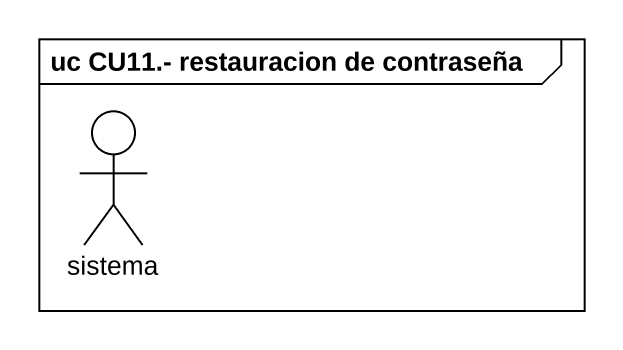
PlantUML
@startuml
mainframe uc CU11.- restauracion de contraseña
actor sistema
@enduml
